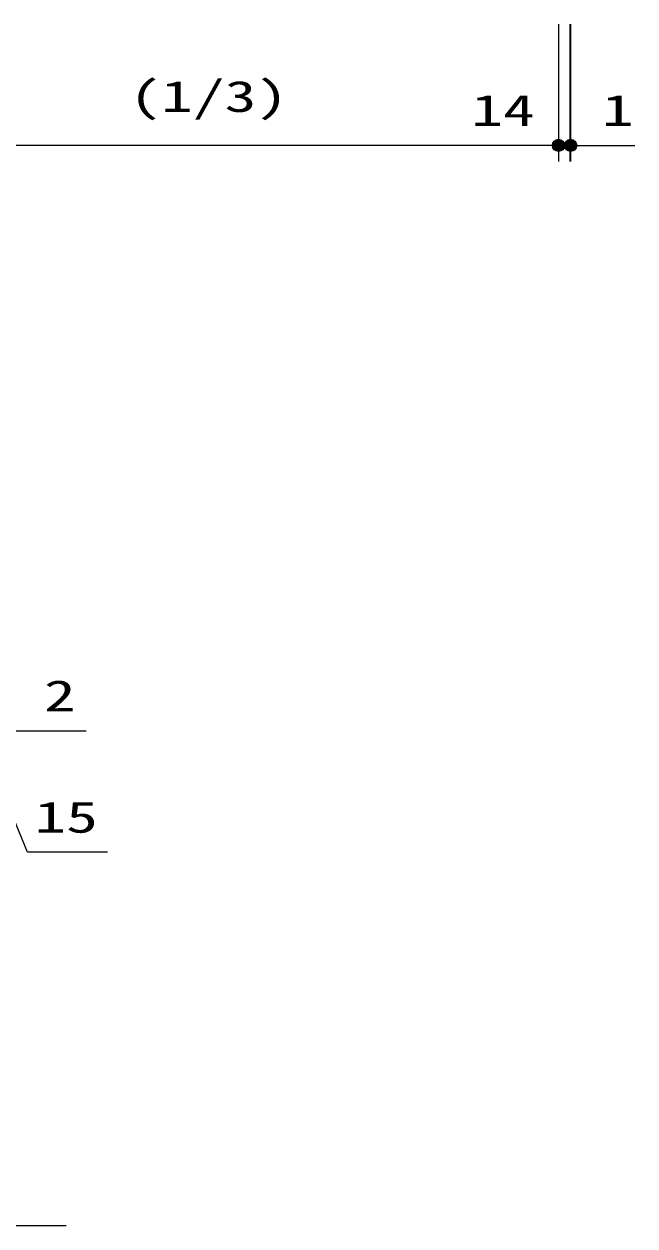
# Model space of a CAD drawing. Units: millimetres, scale not verified. Extents: x -9797 to 9797, y -4555 to 4555.
# Drawn here: x 527 to 1282, y -1861 to -375 of the extents above; entities that cross this region are included whole.
import ezdxf
from ezdxf.enums import TextEntityAlignment as Align

# ---------------------------------------------------------------- set-up
doc = ezdxf.new("R2010")
doc.units = ezdxf.units.MM
doc.header["$LTSCALE"] = 30
doc.header["$PDMODE"] = 32
doc.header["$PDSIZE"] = 15
for name, color, linetype, lineweight in [('0-0_KABE', 4, 'Continuous', 25), ('0-1_0', 7, 'Continuous', 25), ('0-3_寸法ﾚｲﾔｰ', 30, 'Continuous', 13), ('0-4_DEFPOINTS', 7, 'Continuous', 25)]:
    doc.layers.add(name, color=color, linetype=linetype, lineweight=lineweight)
doc.styles.add('ＭＳ ゴシック', font='')
doc.styles.get('ＭＳ ゴシック').set_extended_font_data('MS Gothic')

# ---------------------------------------------------------------- blocks, each defined once
blk = doc.blocks.new('_DOT')
at = {"layer": '0-1_0', "color": 30}
blk.add_line((-15, 0), (-30, 0), dxfattribs=at)
for points in [[(0, 0), (-15, 0), (-14.88, 1.88)], [(0, 0), (-14.88, -1.88), (-15, 0)], [(0, 0), (-14.88, 1.88), (-14.53, 3.73)], [(0, 0), (-14.53, -3.73), (-14.88, -1.88)], [(0, 0), (-14.53, 3.73), (-13.95, 5.52)], [(0, 0), (-13.95, -5.52), (-14.53, -3.73)], [(0, 0), (-13.95, 5.52), (-13.14, 7.23)], [(0, 0), (-13.14, -7.23), (-13.95, -5.52)], [(0, 0), (-13.14, 7.23), (-12.14, 8.82)], [(0, 0), (-12.14, -8.82), (-13.14, -7.23)], [(0, 0), (-12.14, 8.82), (-10.93, 10.27)], [(0, 0), (-10.93, -10.27), (-12.14, -8.82)], [(0, 0), (-10.93, 10.27), (-9.56, 11.56)], [(0, 0), (-9.56, -11.56), (-10.93, -10.27)], [(0, 0), (-9.56, 11.56), (-8.04, 12.66)], [(0, 0), (-8.04, -12.66), (-9.56, -11.56)], [(0, 0), (-8.04, 12.66), (-6.39, 13.57)], [(0, 0), (-6.39, -13.57), (-8.04, -12.66)], [(0, 0), (-6.39, 13.57), (-4.64, 14.27)], [(0, 0), (-4.64, -14.27), (-6.39, -13.57)], [(0, 0), (-4.64, 14.27), (-2.81, 14.73)], [(0, 0), (-2.81, -14.73), (-4.64, -14.27)], [(0, 0), (-2.81, 14.73), (-0.94, 14.97)], [(0, 0), (-0.94, -14.97), (-2.81, -14.73)], [(0, 0), (-0.94, 14.97), (0.94, 14.97)], [(0, 0), (0.94, -14.97), (-0.94, -14.97)], [(0, 0), (0.94, 14.97), (2.81, 14.73)], [(0, 0), (2.81, 14.73), (4.64, 14.27)], [(0, 0), (4.64, 14.27), (6.39, 13.57)], [(0, 0), (6.39, 13.57), (8.04, 12.66)], [(0, 0), (8.04, 12.66), (9.56, 11.56)], [(0, 0), (9.56, 11.56), (10.93, 10.27)], [(0, 0), (10.93, 10.27), (12.14, 8.82)], [(0, 0), (12.14, 8.82), (13.14, 7.23)], [(0, 0), (13.14, 7.23), (13.95, 5.52)], [(0, 0), (13.95, 5.52), (14.53, 3.73)], [(0, 0), (14.53, 3.73), (14.88, 1.88)], [(0, 0), (14.88, 1.88), (15, 0)], [(0, 0), (2.81, -14.73), (0.94, -14.97)], [(0, 0), (4.64, -14.27), (2.81, -14.73)], [(0, 0), (6.39, -13.57), (4.64, -14.27)], [(0, 0), (8.04, -12.66), (6.39, -13.57)], [(0, 0), (9.56, -11.56), (8.04, -12.66)], [(0, 0), (10.93, -10.27), (9.56, -11.56)], [(0, 0), (12.14, -8.82), (10.93, -10.27)], [(0, 0), (13.14, -7.23), (12.14, -8.82)], [(0, 0), (13.95, -5.52), (13.14, -7.23)], [(0, 0), (14.53, -3.73), (13.95, -5.52)], [(0, 0), (14.88, -1.88), (14.53, -3.73)], [(0, 0), (15, 0), (14.88, -1.88)]]:
    blk.add_solid(points, dxfattribs=at)

msp = doc.modelspace()

# ---------------------------------------------------------------- linework, layer by layer
at = {"layer": '0-0_KABE'}
msp.add_line((579.07, -1860.93), (-270.93, -1860.93), dxfattribs=at)
at = {"layer": '0-3_寸法ﾚｲﾔｰ'}
for p, q in [((1187.79, -375.14), (1187.79, -545.14)), ((1187.79, -375.14), (1187.79, -545.14)), ((1201.79, -375.14), (1201.79, -545.14)), ((1201.79, -375.14), (1201.79, -545.14)), ((1202.79, -375.14), (1202.79, -545.14)), ((1172.79, -525.14), (312.79, -525.14)), ((1187.79, -525.14), (1071.37, -525.14)), ((1172.79, -525.14), (1157.79, -525.14)), ((1186.79, -525.14), (1171.79, -525.14)), ((1201.79, -525.14), (1187.79, -525.14)), ((1201.79, -525.14), (1202.79, -525.14)), ((1202.79, -525.14), (1282.32, -525.14)), ((1216.79, -525.14), (1231.79, -525.14)), ((1217.79, -525.14), (1232.79, -525.14)), ((479.07, -1248.93), (603.9, -1248.93))]:
    msp.add_line(p, q, dxfattribs=at)
msp.add_lwpolyline([(630.22, -1398.93), (531.17, -1398.93), (469.57, -1248.93)], dxfattribs=at)
at = {"layer": '0-4_DEFPOINTS'}
for p in [(1187.79, -525.14), (1202.79, -525.14)]:
    msp.add_point(p, dxfattribs=at)

# ---------------------------------------------------------------- block references
at = {"layer": '0-3_寸法ﾚｲﾔｰ', "xscale": 0.5, "yscale": 0.5}
for p in [(1187.79, -525.14), (1187.79, -525.14), (1201.79, -525.14)]:
    msp.add_blockref('_DOT', p, dxfattribs=at)
at = {"layer": '0-3_寸法ﾚｲﾔｰ', "xscale": 0.5, "yscale": 0.5, "rotation": 180}
for p in [(1201.79, -525.14), (1202.79, -525.14)]:
    msp.add_blockref('_DOT', p, dxfattribs=at)

# ---------------------------------------------------------------- texts
at = {"layer": '0-3_寸法ﾚｲﾔｰ', "style": 'ＭＳ ゴシック', "width": 1.5}
for s, p in [('(1/3)', (657.08, -495.39)), ('14', (1079.94, -512.54)), ('1', (1241.37, -512.54)), ('2', (551.52, -1236.33)), ('15', (539.74, -1386.33))]:
    msp.add_text(s, height=38.49, dxfattribs=at).set_placement(p, align=Align.BOTTOM_LEFT)

doc.saveas('drawing.dxf')
